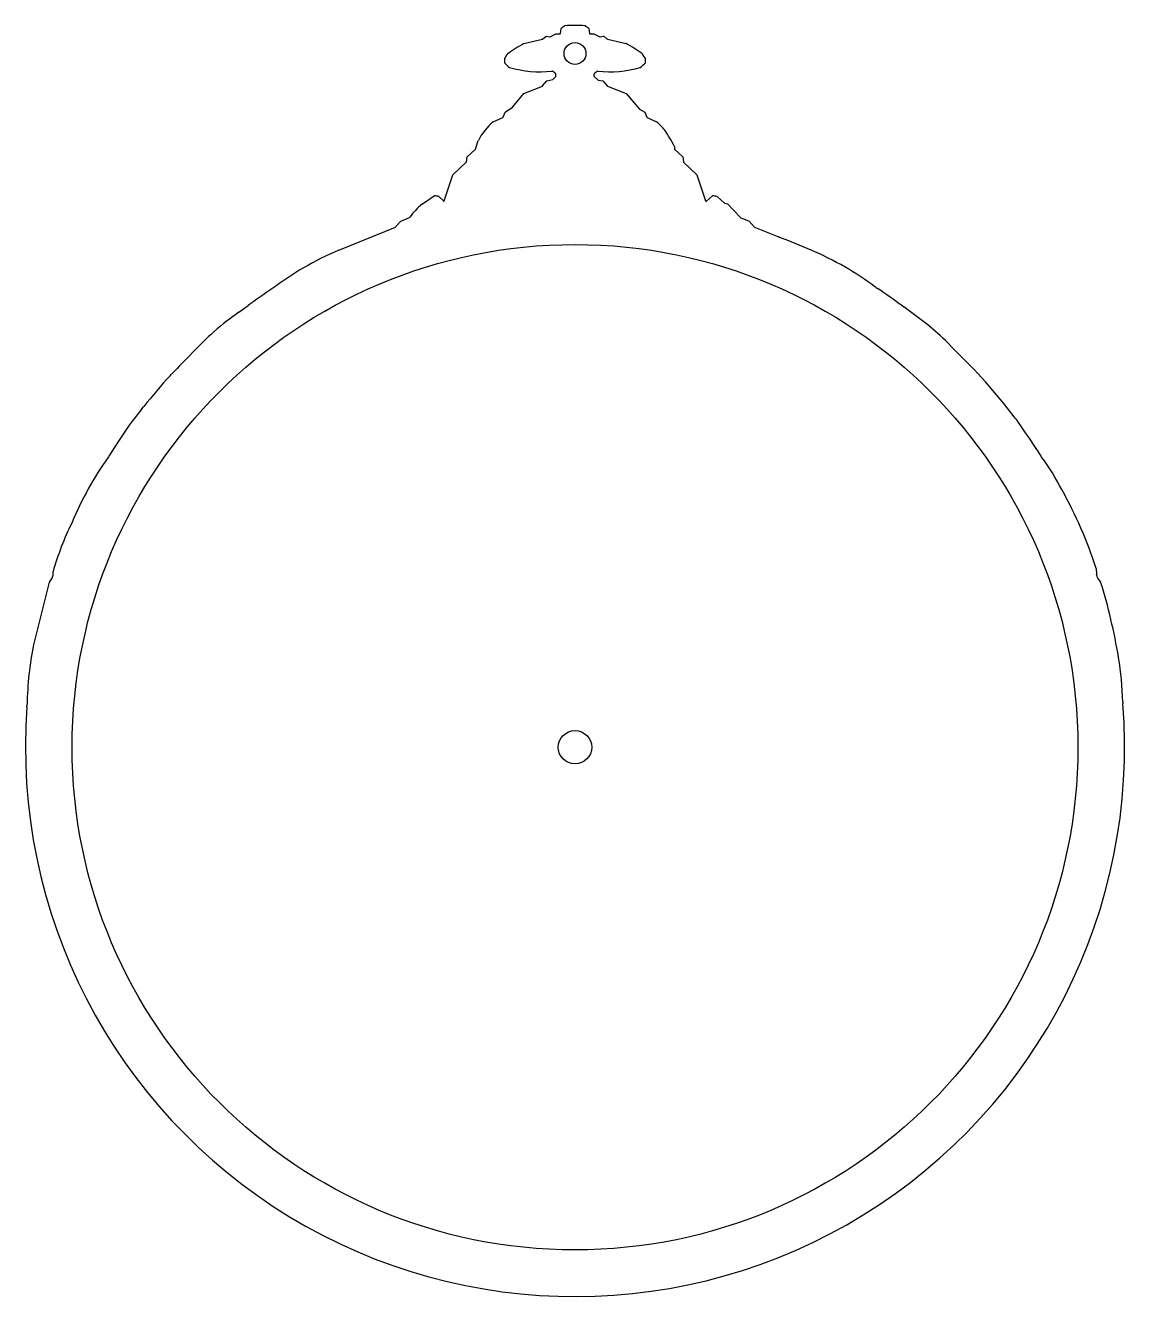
# Model space of a CAD drawing. Header units: millimetres. Extents: x -140 to 140, y -140 to 184.
import ezdxf

# ---------------------------------------------------------------- set-up
doc = ezdxf.new("R2010")
doc.units = ezdxf.units.MM
for name, color, linetype in [('CUT_INNER', 6, 'Continuous'), ('CUT_OUTER', 1, 'Continuous'), ('GUIDE', 3, 'Continuous')]:
    doc.layers.add(name, color=color, linetype=linetype)

msp = doc.modelspace()

# ---------------------------------------------------------------- linework, layer by layer
at = {"layer": 'CUT_INNER'}
for centre, radius in [((0, 176.77), 2.8), ((0, 0), 4.25)]:
    msp.add_circle(centre, radius, dxfattribs=at)
at = {"layer": 'CUT_OUTER'}
for points in [[(-6.34, 181.04), (-4.86, 181.78), (-4.86, 181.78), (-4.86, 181.78), (-3.85, 181.78)], [(-3.7, 181.91), (-3.53, 183.11), (-3.53, 183.11)], [(3.5, 183.11), (3.5, 183.11), (3.67, 181.91)], [(3.82, 181.78), (4.83, 181.78), (4.83, 181.78), (4.84, 181.78), (6.31, 181.04)], [(-13.03, 179.31), (-13.03, 179.31), (-8.31, 180.44)], [(-8.25, 180.47), (-7.33, 181.21), (-7.33, 181.21), (-7.33, 181.21), (-6.43, 181.03)], [(6.4, 181.03), (7.3, 181.21), (7.3, 181.21), (7.31, 181.21), (8.23, 180.47)], [(8.29, 180.44), (13, 179.31), (13.01, 179.31)], [(-4.92, 171.56), (-5.77, 172.24)], [(5.74, 172.24), (4.89, 171.56)], [(-15.87, 163.17), (-13.04, 166.57), (-13.03, 166.57), (-13.03, 166.57), (-8.32, 168.46)], [(-8.26, 168.5), (-7.14, 169.8), (-7.14, 169.8), (-7.14, 169.8), (-5.66, 170.17)], [(-5.59, 170.21), (-4.9, 170.9)], [(-4.86, 171.01), (-4.86, 171.44)], [(4.83, 171.44), (4.83, 171.01)], [(4.89, 170.9), (5.94, 170.02)], [(6.01, 169.99), (7.11, 169.8), (7.11, 169.8), (7.12, 169.8), (8.23, 168.5)], [(8.29, 168.46), (13, 166.57), (13.01, 166.57), (13.01, 166.57), (16.41, 162.6)], [(-18.33, 160.54), (-17.79, 161.82), (-17.78, 161.82), (-17.78, 161.82), (-15.9, 163.14)], [(16.45, 162.57), (17.75, 161.82), (17.76, 161.82), (17.76, 161.82), (18.3, 160.54)], [(-20.82, 159.35), (-20.82, 159.35), (-18.41, 160.47)], [(18.38, 160.47), (20.8, 159.35), (20.8, 159.35)], [(-27.66, 149.14), (-27.48, 150.41), (-27.48, 150.42), (-27.48, 150.42), (-25.42, 152.29)], [(-25.37, 152.36), (-24.63, 154.6), (-24.63, 154.6)], [(25.36, 153.08), (25.36, 153.07), (25.36, 152.38)], [(25.41, 152.27), (27.45, 150.42), (27.45, 150.42), (27.45, 150.41), (27.63, 149.14)], [(-33.29, 139.24), (-31.09, 145.85), (-31.09, 145.86), (-31.09, 145.86), (-27.7, 149.05)], [(27.68, 149.05), (31.06, 145.86), (31.06, 145.86), (31.06, 145.85), (33.27, 139.23)], [(-38.88, 138.45), (-35.84, 140.53), (-35.84, 140.53)], [(-34.7, 140.34), (-34.7, 140.34), (-33.54, 139.19)], [(33.51, 139.17), (35.05, 140.53), (35.05, 140.53)], [(36.19, 140.34), (36.2, 140.34), (38.07, 138.66)], [(38.13, 138.62), (38.85, 138.44), (38.85, 138.44), (38.86, 138.44), (42.06, 135.05)], [(-45.7, 132.58), (-44.39, 134.07), (-44.39, 134.07), (-44.39, 134.07), (-42.14, 135.01)], [(42.11, 135.01), (44.36, 134.07), (44.37, 134.07), (44.37, 134.07), (45.67, 132.58)], [(-60.16, 126.66), (-45.76, 132.54)], [(45.73, 132.54), (51.63, 130.13), (51.98, 129.99)], [(76.75, 117.09), (77.06, 116.88)], [(-85.63, 110.89), (-83.3, 112.52)], [(83.4, 112.45), (83.74, 112.19)], [(94.35, 103.66), (96.58, 101.35)], [(-97.77, 100.2), (-97.57, 100.4)], [(-103.15, 94.65), (-102.86, 94.97)], [(-110.53, 85.99), (-109.9, 86.73), (-109.84, 86.81)], [(112.92, 82.76), (112.96, 82.71)], [(-118.85, 74), (-118.74, 74.17)], [(118.74, 74.17), (118.88, 73.95)], [(132.74, 45.5), (132.74, 45.5), (132.87, 44.1)], [(-137.9, 26.12), (-133.91, 42.08), (-133.91, 42.08), (-133.91, 42.09), (-133.21, 43.06), (-133.2, 43.1), (-132.96, 43.83), (-132.96, 44.74), (-132.96, 44.74)], [(133.23, 42.99), (133.88, 42.09), (133.88, 42.08)], [(-139.62, 10.3), (-139.58, 10.87)], [(139.52, 11.53), (139.55, 11.16)]]:
    msp.add_lwpolyline(points, dxfattribs=at)
for centre, radius, start, end in [((-3.85, 181.93), 0.15, 270, 351.8615), ((4.98, 173.44), 12.88, 125.9403, 131.358), ((-0.01, 130.7), 53.23, 87.2374, 92.7626), ((-4.83, 173.66), 12.6, 48.5824, 54.1193), ((3.82, 181.93), 0.15, 188.1385, 270), ((10.37, 137.89), 47.57, 119.4738, 125.4456), ((-8.35, 180.59), 0.15, 283.5028, 308.6495), ((-6.4, 181.17), 0.15, 258.6576, 296.5651), ((6.37, 181.17), 0.15, 243.4349, 281.3262), ((8.32, 180.59), 0.15, 231.3505, 256.4972), ((-8.97, 140.16), 44.9, 54.3683, 60.6949), ((-6.12, 174.94), 11.87, 177.2476, 182.7515), ((-5.99, 168.34), 13.96, 143.5106, 149.1398), ((6.64, 168.8), 13.14, 30.6852, 36.6645), ((6.36, 174.94), 11.6, 357.1858, 2.8151), ((-6.19, 186.76), 17.1, 226.4379, 232.3115), ((-8.88, 199.7), 27.59, 253.6489, 276.2721), ((-5.86, 172.12), 0.15, 51.3093, 90), ((5.84, 172.12), 0.15, 90, 128.6495), ((8.85, 199.7), 27.59, 263.7315, 286.3487), ((5.4, 187.64), 18.27, 307.8759, 313.3746), ((-8.37, 168.6), 0.15, 291.7927, 319.4086), ((-5.7, 170.32), 0.15, 284.0611, 315), ((-5.01, 171.44), 0.15, 0, 51.3093), ((-5.01, 171.01), 0.15, 315, 0), ((4.98, 171.44), 0.15, 128.6495, 180), ((4.98, 171.01), 0.15, 180, 230.2013), ((6.04, 170.13), 0.15, 230.2013, 260.5149), ((8.34, 168.6), 0.15, 220.6261, 248.2073), ((-15.99, 163.26), 0.15, 304.975, 320.2037), ((16.52, 162.7), 0.15, 220.593, 240.2746), ((-11.8, 148.24), 14.31, 129.0711, 153.6131), ((-18.47, 160.6), 0.15, 294.7587, 336.8305), ((18.44, 160.6), 0.15, 203.1695, 245.2413), ((-1.78, 134.7), 33.43, 42.446, 47.5162), ((-26.07, 125.5), 58.36, 28.2015, 32.9706), ((-25.52, 152.4), 0.15, 312.2699, 341.5651), ((25.51, 152.38), 0.15, 180, 227.711), ((-27.81, 149.16), 0.15, 313.3607, 351.9121), ((27.78, 149.16), 0.15, 188.147, 226.6393), ((-37.24, 128.62), 11.99, 77.7533, 83.2737), ((33.71, 128.99), 11.63, 77.6677, 83.3634), ((-24.46, 121.6), 22.18, 130.5646, 142.6703), ((-33.43, 139.29), 0.15, 225.0301, 341.5651), ((33.41, 139.28), 0.15, 198.4349, 311.6277), ((38.17, 138.77), 0.15, 228.0174, 255.9389), ((-42.2, 135.15), 0.15, 292.6274, 316.6276), ((42.17, 135.15), 0.15, 223.3724, 247.3726), ((-45.81, 132.68), 0.15, 292.1919, 318.8215), ((45.79, 132.68), 0.15, 221.1785, 247.8081), ((-1035.27, -2543.38), 2886.01, 67.69362, 67.86862), ((-28.54, 52.43), 80.69, 113.0767, 127.104), ((29.52, 54.34), 78.54, 53.0328, 67.0504), ((-0.61, 0.87), 138.94, 123.4597, 126.5235), ((0, 0), 140, 53.4375, 56.6016), ((-42.28, 49.51), 75.14, 125.2365, 137.3793), ((35.62, 41.47), 85.54, 46.6364, 55.7663), ((0.05, 0.04), 139.93, 36.954, 46.3846), ((-0.03, 0.03), 139.95, 134.2966, 137.1062), ((0, 0), 140, 137.4609, 141.6797), ((-100.3, 92.9), 3.29, 133.4556, 141.0994), ((-51.25, 37.43), 76.63, 140.6828, 148.083), ((104.77, 77.8), 9.54, 31.324, 41.8765), ((0, 0), 140, 31.9922, 36.2109), ((-1.79, 1.14), 137.88, 146.1469, 148.0159), ((-47.06, 23.18), 87.95, 144.7054, 157.3148), ((69.7, 37.84), 61.01, 27.1117, 36.2823), ((27.98, 12.01), 109.99, 17.7303, 29.1878), ((-61.06, 24.18), 74.78, 153.8832, 164.0396), ((51.93, 16.99), 85.36, 17.7395, 18.5233), ((3.9, 1.06), 136.31, 9.2154, 17.5171), ((-56.56, 9.47), 83.03, 168.4309, 179.0355), ((64.18, 10.11), 75.36, 1.0793, 9.7616), ((0, 0), 140, 175.7812, 4.5703)]:
    msp.add_arc(centre, radius, start, end, dxfattribs=at)
at = {"layer": 'GUIDE'}
msp.add_circle((0, 0), 128.1, dxfattribs=at)

doc.saveas('drawing.dxf')
